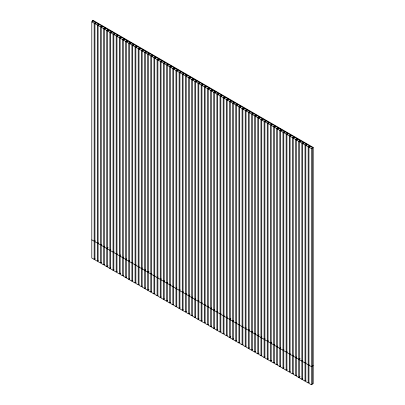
<?xml version="1.0" encoding="UTF-8"?>
<svg xmlns="http://www.w3.org/2000/svg" width="405" height="405" viewBox="0 0 405 405"><rect width="100%" height="100%" fill="white"/><g stroke="black" fill="none" stroke-linecap="round" stroke-linejoin="round"><path stroke-width="0.61" d="M92.386 21.809L92.386 20.544L92.897 20.25L313.202 147.44L313.202 383.662L311.313 384.75L308.954 383.388L308.954 147.172L310.331 146.377M95.074 258.846L94.157 259.377L91.798 258.01L91.798 21.794L93.175 20.999M91.798 21.794L94.157 23.156L95.534 22.361L95.534 23.627M98.223 260.663L97.306 261.19L94.942 259.828L94.942 23.611L96.319 22.817M94.942 23.611L97.306 24.973L98.683 24.178L98.683 25.444M101.371 262.481L100.45 263.007L98.091 261.645L98.091 25.429L99.468 24.634M98.091 25.429L100.45 26.791L101.827 25.996L101.827 27.262M104.515 264.298L103.599 264.824L101.24 263.463L101.24 27.246L102.617 26.452M101.24 27.246L103.599 28.608L104.976 27.813L104.976 29.079M108.125 265.847L106.748 266.642L104.384 265.28L104.384 29.064L105.761 28.269M104.384 29.064L106.748 30.426L108.125 29.631L108.125 30.896M110.813 267.928L109.892 268.459L107.533 267.098L107.533 30.881L108.91 30.086M107.533 30.881L109.892 32.243L111.269 31.448L111.269 32.714M113.957 269.745L113.041 270.277L110.681 268.915L110.681 32.699L112.058 31.904M110.681 32.699L113.041 34.06L114.418 33.266L114.418 34.526M117.106 271.563L116.189 272.094L113.825 270.732L113.825 34.516L115.202 33.716M113.825 34.516L116.189 35.878L117.566 35.083L117.566 36.344M120.71 273.117L119.333 273.912L116.974 272.55L116.974 36.328L118.351 35.534M116.974 36.328L119.333 37.695L120.71 36.901L120.71 38.161M123.398 275.197L122.482 275.729L120.123 274.367L120.123 38.146L121.5 37.351M120.123 38.146L122.482 39.513L123.859 38.718L123.859 39.979M126.547 277.015L125.631 277.546L123.267 276.185L123.267 39.963L124.644 39.169M123.267 39.963L125.631 41.325L127.008 40.53L127.008 41.796M129.696 278.832L128.775 279.364L126.416 277.997L126.416 41.781L127.793 40.986M126.416 41.781L128.775 43.143L130.152 42.348L130.152 43.613M132.84 280.65L131.924 281.181L129.565 279.815L129.565 43.598L130.942 42.803M129.565 43.598L131.924 44.96L133.301 44.165L133.301 45.431M135.989 282.467L135.073 282.994L132.708 281.632L132.708 45.416L134.085 44.621M132.708 45.416L135.073 46.778L136.45 45.983L136.45 47.248M139.138 284.285L138.216 284.811L135.857 283.449L135.857 47.233L137.234 46.438M135.857 47.233L138.216 48.595L139.593 47.8L139.593 49.066M142.282 286.102L141.365 286.629L139.006 285.267L139.006 49.051L140.383 48.256M139.006 49.051L141.365 50.412L142.742 49.618L142.742 50.883M145.43 287.92L144.514 288.446L142.15 287.084L142.15 50.868L143.527 50.073M142.15 50.868L144.514 52.23L145.891 51.435L145.891 52.701M149.035 289.469L147.658 290.264L145.299 288.902L145.299 52.685L146.676 51.891M145.299 52.685L147.658 54.047L149.035 53.252L149.035 54.518M151.723 291.549L150.807 292.081L148.448 290.719L148.448 54.503L149.825 53.708M148.448 54.503L150.807 55.865L152.184 55.07L152.184 56.33M154.872 293.367L153.956 293.898L151.591 292.537L151.591 56.32L152.969 55.526M151.591 56.32L153.956 57.682L155.333 56.887L155.333 58.148M158.021 295.184L157.099 295.716L154.74 294.354L154.74 58.133L156.117 57.338M154.74 58.133L157.099 59.5L158.477 58.705L158.477 59.965M161.165 297.002L160.248 297.533L157.889 296.171L157.889 59.95L159.266 59.155M157.889 59.95L160.248 61.317L161.625 60.522L161.625 61.783M164.314 298.819L163.397 299.351L161.033 297.989L161.033 61.768L162.41 60.973M161.033 61.768L163.397 63.134L164.774 62.335L164.774 63.6M167.462 300.637L166.541 301.168L164.182 299.801L164.182 63.585L165.559 62.79M164.182 63.585L166.541 64.947L167.918 64.152L167.918 65.418M170.606 302.454L169.69 302.986L167.331 301.619L167.331 65.402L168.708 64.608M167.331 65.402L169.69 66.764L171.067 65.969L171.067 67.235M173.755 304.271L172.839 304.803L170.475 303.436L170.475 67.22L171.852 66.425M170.475 67.22L172.839 68.582L174.216 67.787L174.216 69.052M176.904 306.089L175.983 306.615L173.623 305.254L173.623 69.037L175 68.243M173.623 69.037L175.983 70.399L177.36 69.604L177.36 70.87M180.048 307.906L179.131 308.433L176.772 307.071L176.772 70.855L178.149 70.06M176.772 70.855L179.131 72.217L180.508 71.422L180.508 72.687M183.197 309.724L182.28 310.25L179.916 308.888L179.916 72.672L181.293 71.877M179.916 72.672L182.28 74.034L183.657 73.239L183.657 74.505M186.346 311.541L185.424 312.068L183.065 310.706L183.065 74.49L184.442 73.695M185.622 74.373L186.133 74.08M183.065 74.49L185.424 75.851L186.801 75.057L186.801 76.322M189.95 313.09L188.573 313.885L186.214 312.523L186.214 76.307L187.591 75.512M186.214 76.307L188.573 77.669L189.95 76.874L189.95 78.14M192.638 315.171L191.722 315.703L189.363 314.341L189.363 78.124L190.735 77.33M189.363 78.124L191.722 79.486L193.099 78.691L193.099 79.952M195.787 316.988L194.866 317.52L192.507 316.158L192.507 79.942L193.884 79.142M192.507 79.942L194.866 81.304L196.243 80.509L196.243 81.77M198.931 318.806L198.015 319.337L195.655 317.976L195.655 81.754L197.032 80.959M195.655 81.754L198.015 83.121L199.392 82.326L199.392 83.587M202.08 320.623L201.163 321.155L198.804 319.793L198.804 83.572L200.181 82.777M198.804 83.572L201.163 84.939L202.54 84.144L202.54 85.404M205.229 322.441L204.307 322.972L201.948 321.61L201.948 85.389L203.325 84.594M201.948 85.389L204.307 86.751L205.684 85.956L205.684 87.222M208.373 324.258L207.456 324.79L205.097 323.423L205.097 87.207L206.474 86.412M205.097 87.207L207.456 88.568L208.833 87.774L208.833 89.039M211.521 326.076L210.605 326.607L208.246 325.24L208.246 89.024L209.623 88.229M208.246 89.024L210.605 90.386L211.982 89.591L211.982 90.857M214.67 327.893L213.749 328.42L211.39 327.058L211.39 90.841L212.767 90.047M211.39 90.841L213.749 92.203L215.126 91.409L215.126 92.674M217.814 329.71L216.898 330.237L214.539 328.875L214.539 92.659L215.916 91.864M214.539 92.659L216.898 94.021L218.275 93.226L218.275 94.492M220.963 331.528L220.047 332.054L217.688 330.693L217.688 94.476L219.065 93.682M217.688 94.476L220.047 95.838L221.424 95.043L221.424 96.309M224.112 333.345L223.195 333.872L220.831 332.51L220.831 96.294L222.208 95.499M220.831 96.294L223.195 97.656L224.567 96.861L224.567 98.126M227.256 335.158L226.339 335.689L223.98 334.327L223.98 98.111L225.357 97.316M223.98 98.111L226.339 99.473L227.716 98.678L227.716 99.944M230.865 336.712L229.488 337.507L227.129 336.145L227.129 99.929L228.506 99.134M227.129 99.929L229.488 101.291L230.865 100.496L230.865 101.756M233.553 338.793L232.637 339.324L230.273 337.962L230.273 101.746L231.65 100.951M230.273 101.746L232.637 103.108L234.014 102.313L234.014 103.574M236.702 340.61L235.781 341.142L233.422 339.78L233.422 103.558L234.799 102.764M233.422 103.558L235.781 104.925L237.158 104.131L237.158 105.391M239.846 342.427L238.93 342.959L236.571 341.597L236.571 105.376L237.948 104.581M236.571 105.376L238.93 106.743L240.307 105.948L240.307 107.209M242.995 344.245L242.079 344.776L239.714 343.415L239.714 107.193L241.091 106.399M239.714 107.193L242.079 108.56L243.456 107.76L243.456 109.026M246.144 346.062L245.222 346.594L242.863 345.227L242.863 109.011L244.24 108.216M242.863 109.011L245.222 110.373L246.599 109.578L246.599 110.843M249.288 347.88L248.371 348.411L246.012 347.044L246.012 110.828L247.389 110.033M246.012 110.828L248.371 112.19L249.748 111.395L249.748 112.661M252.436 349.697L251.52 350.229L249.156 348.862L249.156 112.646L250.533 111.851M249.156 112.646L251.52 114.007L252.897 113.213L252.897 114.478M255.585 351.515L254.664 352.041L252.305 350.679L252.305 114.463L253.682 113.668M252.305 114.463L254.664 115.825L256.041 115.03L256.041 116.296M259.19 353.064L257.813 353.859L255.454 352.497L255.454 116.281L256.831 115.486M255.454 116.281L257.813 117.642L259.19 116.848L259.19 118.113M261.878 355.15L260.962 355.676L258.598 354.314L258.598 118.098L259.975 117.303M258.598 118.098L260.962 119.46L262.339 118.665L262.339 119.931M265.027 356.967L264.106 357.493L261.746 356.132L261.746 119.915L263.123 119.121M261.746 119.915L264.106 121.277L265.483 120.482L265.483 121.748M268.171 358.779L267.254 359.311L264.895 357.949L264.895 121.733L266.272 120.938M264.895 121.733L267.254 123.095L268.631 122.3L268.631 123.566M271.78 360.334L270.403 361.128L268.039 359.767L268.039 123.55L269.416 122.755M268.039 123.55L270.403 124.912L271.78 124.117L271.78 125.378M274.468 362.414L273.547 362.946L271.188 361.584L271.188 125.368L272.565 124.568M271.188 125.368L273.547 126.73L274.924 125.935L274.924 127.195M277.612 364.232L276.696 364.763L274.337 363.401L274.337 127.18L275.714 126.385M274.337 127.18L276.696 128.547L278.073 127.752L278.073 129.013M280.761 366.049L279.845 366.581L277.481 365.219L277.481 128.998L278.858 128.203M280.037 128.886L280.554 128.593M277.481 128.998L279.845 130.364L281.222 129.57L281.222 130.83M283.91 367.867L282.989 368.398L280.63 367.036L280.63 130.815L282.007 130.02M95.074 240.676L94.157 241.203L91.798 239.841M280.63 130.815L282.989 132.177L284.366 131.382L284.366 132.648M287.054 369.684L286.138 370.216L283.778 368.849L283.778 132.632L285.155 131.838M98.223 242.494L97.306 243.02L94.942 241.658M283.778 132.632L286.138 133.994L287.515 133.199L287.515 134.465M290.203 371.501L289.286 372.033L286.922 370.666L286.922 134.45L288.299 133.655M101.371 244.306L100.45 244.838L98.091 243.476M286.922 134.45L289.286 135.812L290.663 135.017L290.663 136.282M293.352 373.319L292.43 373.845L290.071 372.484L290.071 136.267L291.448 135.472M104.515 246.124L103.599 246.655L101.24 245.293M290.071 136.267L292.43 137.629L293.807 136.834L293.807 138.1M296.495 375.136L295.579 375.663L293.22 374.301L293.22 138.085L294.597 137.29M108.125 247.678L106.748 248.473L104.384 247.111M293.22 138.085L295.579 139.447L296.956 138.652L296.956 139.917M300.105 376.685L298.728 377.48L296.364 376.118L296.364 139.902L297.741 139.107M110.813 249.758L109.892 250.29L107.533 248.928M296.364 139.902L298.728 141.264L300.105 140.469L300.105 141.735M302.793 378.771L301.872 379.298L299.513 377.936L299.513 141.72L300.89 140.925M113.957 251.576L113.041 252.107L110.681 250.746M299.513 141.72L301.872 143.081L303.249 142.287L303.249 143.552M305.937 380.584L305.021 381.115L302.662 379.753L302.662 143.537L304.039 142.742M117.106 253.393L116.189 253.925L113.825 252.563M302.662 143.537L305.021 144.899L306.398 144.104L306.398 145.37M309.086 382.401L308.17 382.933L305.805 381.571L305.805 145.355L307.182 144.56M120.71 254.947L119.333 255.742L116.974 254.375M305.805 145.355L308.17 146.716L309.547 145.922L309.547 147.182M123.398 257.028L122.482 257.56L120.123 256.193M308.954 147.172L311.313 148.534L313.202 147.44M126.547 258.846L125.631 259.372L123.267 258.01M129.696 260.663L128.775 261.19L126.416 259.828M132.84 262.481L131.924 263.007L129.565 261.645M135.989 264.298L135.073 264.824L132.708 263.463M139.138 266.11L138.216 266.642L135.857 265.28M142.282 267.928L141.365 268.459L139.006 267.098M145.43 269.745L144.514 270.277L142.15 268.915M149.035 271.299L147.658 272.094L145.299 270.732M151.723 273.38L150.807 273.912L148.448 272.55M154.872 275.197L153.956 275.729L151.591 274.367M158.021 277.015L157.099 277.546L154.74 276.18M161.165 278.832L160.248 279.364L157.889 277.997M164.314 280.65L163.397 281.181L161.033 279.815M167.462 282.467L166.541 282.994L164.182 281.632M170.606 284.285L169.69 284.811L167.331 283.449M173.755 286.102L172.839 286.629L170.475 285.267M176.904 287.92L175.983 288.446L173.623 287.084M180.048 289.732L179.131 290.264L176.772 288.902M183.197 291.549L182.28 292.081L179.916 290.719M186.346 293.367L185.424 293.898L183.065 292.537M189.95 294.921L188.573 295.716L186.214 294.354M192.638 297.002L191.722 297.533L189.363 296.171M195.787 298.819L194.866 299.351L192.507 297.989M198.931 300.637L198.015 301.168L195.655 299.801M202.08 302.454L201.163 302.986L198.804 301.619M205.229 304.271L204.307 304.798L201.948 303.436M208.373 306.089L207.456 306.615L205.097 305.254M211.521 307.906L210.605 308.433L208.246 307.071M214.67 309.724L213.749 310.25L211.39 308.888M217.814 311.536L216.898 312.068L214.539 310.706M220.963 313.354L220.047 313.885L217.688 312.523M224.112 315.171L223.195 315.703L220.831 314.341M227.256 316.988L226.339 317.52L223.98 316.158M230.865 318.543L229.488 319.337L227.129 317.976M233.553 320.623L232.637 321.155L230.273 319.793M236.702 322.441L235.781 322.972L233.422 321.605M239.846 324.258L238.93 324.79L236.571 323.423M242.995 326.076L242.079 326.607L239.714 325.24M246.144 327.893L245.222 328.42L242.863 327.058M249.288 329.71L248.371 330.237L246.012 328.875M252.436 331.528L251.52 332.054L249.156 330.693M255.585 333.345L254.664 333.872L252.305 332.51M259.19 334.894L257.813 335.689L255.454 334.327M261.878 336.975L260.962 337.507L258.598 336.145M265.027 338.793L264.106 339.324L261.746 337.962M268.171 340.61L267.254 341.142L264.895 339.78M271.78 342.164L270.403 342.959L268.039 341.597M274.468 344.245L273.547 344.776L271.188 343.415M277.612 346.062L276.696 346.594L274.337 345.227M280.761 347.88L279.845 348.411L277.481 347.044M283.91 349.697L282.989 350.224L280.63 348.862M287.054 351.515L286.138 352.041L283.778 350.679M290.203 353.332L289.286 353.859L286.922 352.497M293.352 355.15L292.43 355.676L290.071 354.314M296.495 356.962L295.579 357.493L293.22 356.132M300.105 358.516L298.728 359.311L296.364 357.949M302.793 360.597L301.872 361.128L299.513 359.767M305.937 362.414L305.021 362.946L302.662 361.584M309.086 364.232L308.17 364.763L305.805 363.401M313.202 365.487L311.313 366.581L308.954 365.219M92.386 20.544L312.69 147.739L312.69 383.955M311.313 148.534L311.313 384.75M308.17 146.716L308.17 382.933M305.021 144.899L305.021 381.115M301.872 143.081L301.872 379.298M298.728 141.264L298.728 377.48M295.579 139.447L295.579 375.663M292.43 137.629L292.43 373.845M289.286 135.812L289.286 372.033M286.138 133.994L286.138 370.216M282.989 132.177L282.989 368.398M279.845 130.364L279.845 366.581M276.696 128.547L276.696 364.763M273.547 126.73L273.547 362.946M270.403 124.912L270.403 361.128M267.254 123.095L267.254 359.311M264.106 121.277L264.106 357.493M260.962 119.46L260.962 355.676M257.813 117.642L257.813 353.859M254.664 115.825L254.664 352.041M251.52 114.007L251.52 350.229M248.371 112.19L248.371 348.411M245.222 110.373L245.222 346.594M242.079 108.56L242.079 344.776M238.93 106.743L238.93 342.959M235.781 104.925L235.781 341.142M232.637 103.108L232.637 339.324M229.488 101.291L229.488 337.507M226.339 99.473L226.339 335.689M223.195 97.656L223.195 333.872M220.047 95.838L220.047 332.054M216.898 94.021L216.898 330.237M213.749 92.203L213.749 328.42M210.605 90.386L210.605 326.607M207.456 88.568L207.456 324.79M204.307 86.751L204.307 322.972M201.163 84.939L201.163 321.155M198.015 83.121L198.015 319.337M194.866 81.304L194.866 317.52M191.722 79.486L191.722 315.703M188.573 77.669L188.573 313.885M185.424 75.851L185.424 312.068M182.28 74.034L182.28 310.25M179.131 72.217L179.131 308.433M175.983 70.399L175.983 306.615M172.839 68.582L172.839 304.803M169.69 66.764L169.69 302.986M166.541 64.947L166.541 301.168M163.397 63.134L163.397 299.351M160.248 61.317L160.248 297.533M157.099 59.5L157.099 295.716M153.956 57.682L153.956 293.898M150.807 55.865L150.807 292.081M147.658 54.047L147.658 290.264M144.514 52.23L144.514 288.446M141.365 50.412L141.365 286.629M138.216 48.595L138.216 284.811M135.073 46.778L135.073 282.994M131.924 44.96L131.924 281.181M128.775 43.143L128.775 279.364M125.631 41.325L125.631 277.546M122.482 39.513L122.482 275.729M119.333 37.695L119.333 273.912M116.189 35.878L116.189 272.094M113.041 34.06L113.041 270.277M109.892 32.243L109.892 268.459M106.748 30.426L106.748 266.642M103.599 28.608L103.599 264.824M100.45 26.791L100.45 263.007M97.306 24.973L97.306 261.19M94.157 23.156L94.157 259.377"/></g></svg>
